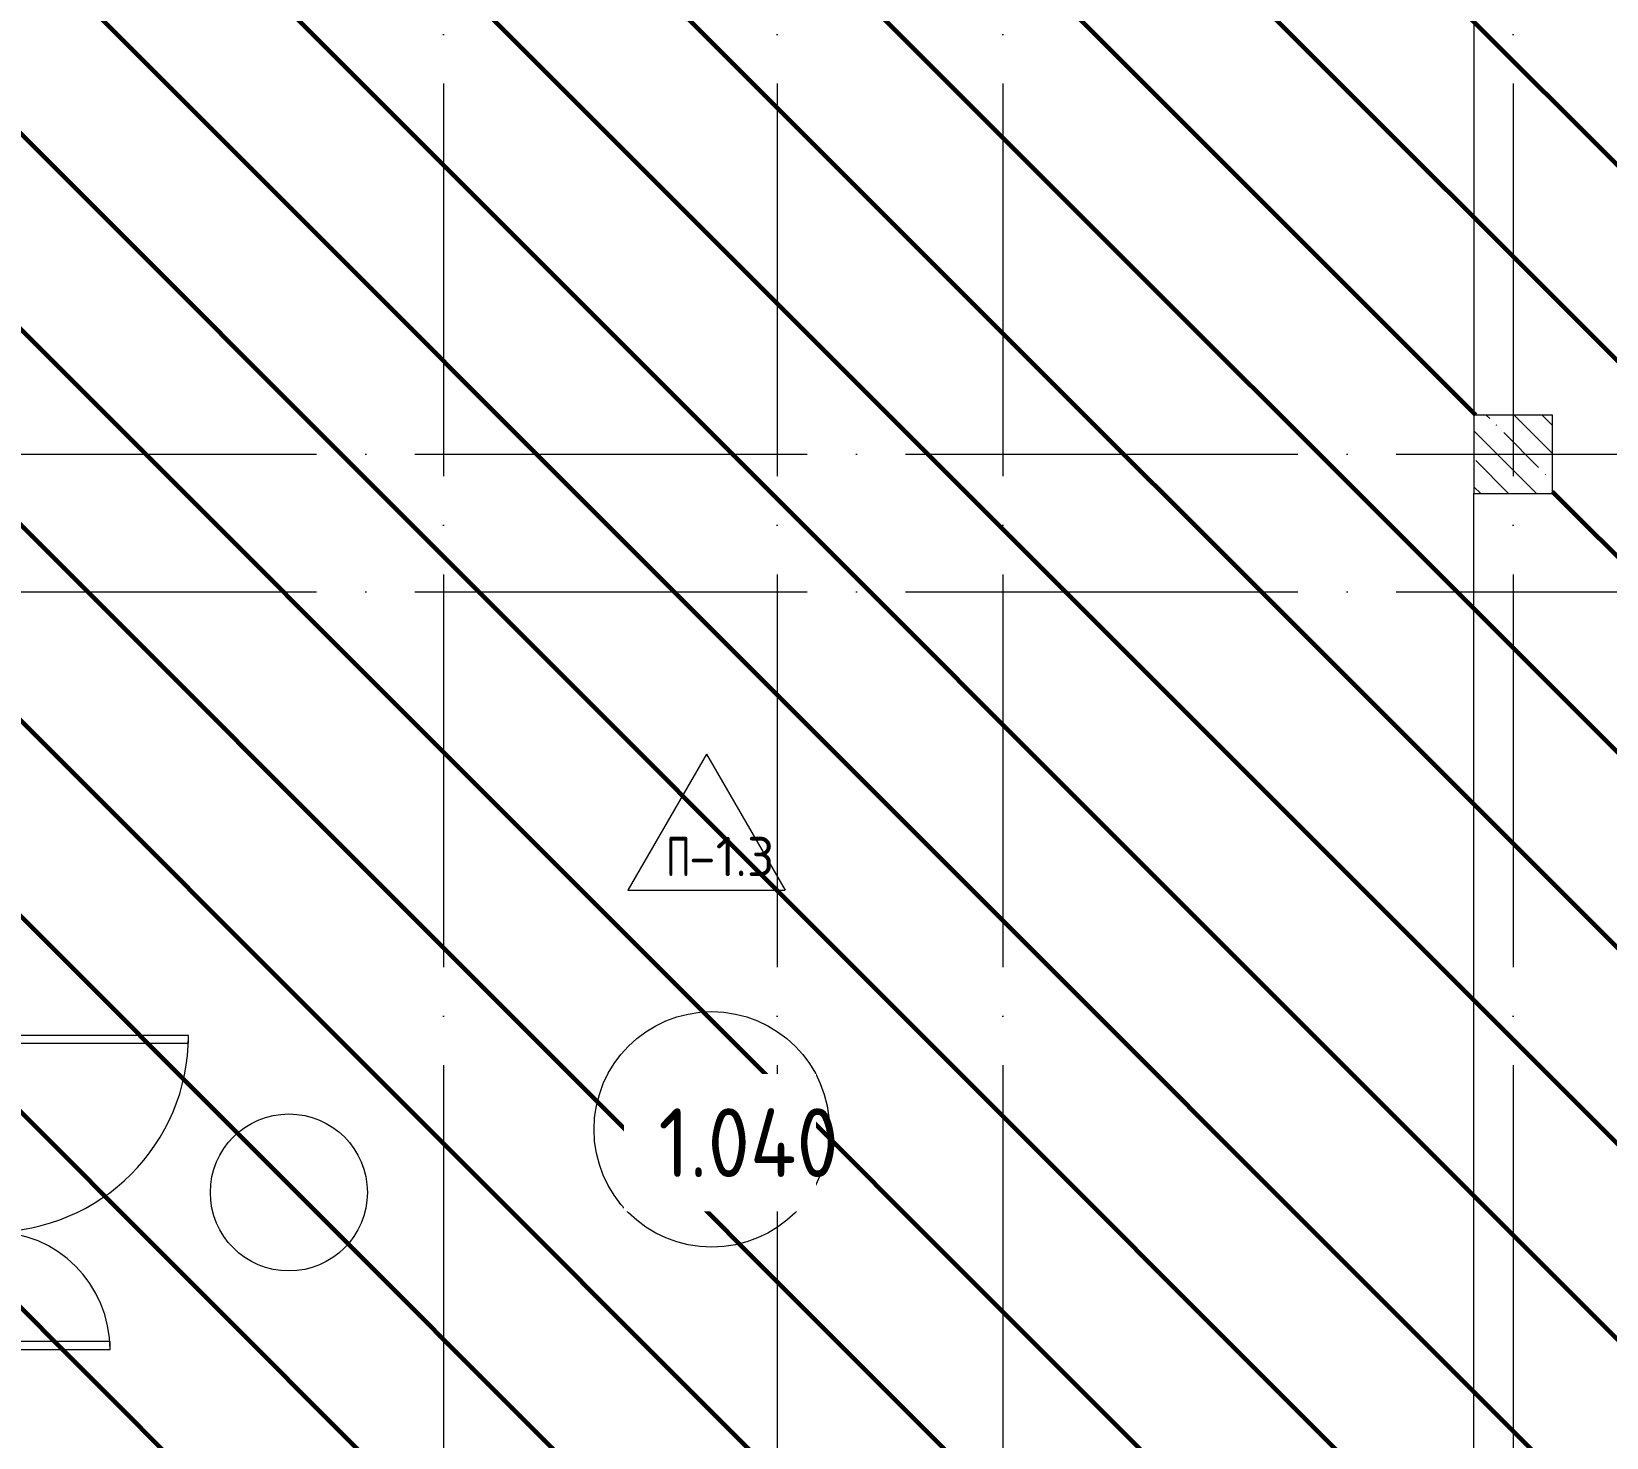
# Model space of a CAD drawing. Header units: millimetres. Extents: x -68946 to 288321, y -402657 to 324925.
# Drawn here: x 90288 to 98313, y 46667 to 53829 of the extents above; entities that cross this region are included whole.
import ezdxf

# ---------------------------------------------------------------- set-up
doc = ezdxf.new("R2010")
doc.units = ezdxf.units.MM
doc.linetypes.add('ADSK_Линия сетки', pattern=[2500, 2000, -250, 0, -250])
for name, color, linetype, lineweight in [('3.4) ПТ-2.16    4 вып', 114, 'Continuous', 60), ('A-AREA-____-IDEN', 250, 'Continuous', 9), ('A-DOOR-____-IDEN', 31, 'Continuous', 9), ('A-DOOR-____-MCUT', 250, 'Continuous', 5), ('A-DOOR-____-OTLN', 250, 'Continuous', 5), ('A-DOOR-FRAM-MCUT', 31, 'Continuous', 5), ('A-DOOR-FRAM-OTLN', 31, 'Continuous', 5), ('A-FLOR-____-IDEN', 11, 'Continuous', 9), ('A-FLOR-____-OTLN', 192, 'Continuous', 9), ('S-COLS-____-MCUT', 250, 'Continuous', 25), ('S-COLS-____-OTLN', 250, 'Continuous', 9), ('S-GRID-____-OTLN', 250, 'Continuous', 9)]:
    doc.layers.add(name, color=color, linetype=linetype, lineweight=lineweight)
doc.styles.add('ISOCPEUR_1', font='isocpeur.ttf', dxfattribs={"width": 0.9, "height": 250})
doc.styles.add('ISOCPEUR_2', font='isocpeur.ttf', dxfattribs={"height": 160})

# ---------------------------------------------------------------- blocks, each defined once
blk = doc.blocks.new('Дверь_СКБ_2Ст_Внутренняя1 - Н_ВВ-6_1700x2100h_Обеденный зал-42039571-АР1_Маркировочный план 1 этажа С2и3')
at = {"layer": 'A-DOOR-____-OTLN'}
h = blk.add_hatch(dxfattribs=at)
h.set_pattern_fill('FP_46', color=256, style=0, pattern_type=2)
h.set_pattern_definition([(135, (1451.41, 164.685), (-14.14214, -14.14214), []), (225, (1451.41, 164.685), (14.14214, -14.14214), [])])
h.paths.add_polyline_path([(862.5, -100), (862.5, 100), (837.5, 100), (837.5, -100)])
at = {"layer": 'A-DOOR-FRAM-OTLN'}
h = blk.add_hatch(dxfattribs=at)
h.set_pattern_fill('FP_47', color=256, style=0, pattern_type=2)
h.set_pattern_definition([(45, (-671.384, 164.685), (-14.1421, 14.1421), []), (135, (-671.384, 164.685), (-14.1421, -14.1421), [])])
h.paths.add_polyline_path([(-812.5, -100), (-812.5, 100), (-837.5, 100), (-837.5, -100)])
at = {"layer": 'A-DOOR-____-MCUT'}
for p, q in [((-787.5, 1100), (-787.5, 100)), ((-747.5, 1100), (-787.5, 1100)), ((-747.5, 100), (-747.5, 1100)), ((812.5, 700), (772.5, 700)), ((772.5, 700), (772.5, 100)), ((812.5, 100), (812.5, 700)), ((-787.5, 100), (-747.5, 100)), ((772.5, 100), (812.5, 100))]:
    blk.add_line(p, q, dxfattribs=at)
at = {"layer": 'A-DOOR-____-OTLN'}
for centre, radius, start, end in [((-787.5, 100), 1000, 0, 90), ((812.5, 100), 600, 90, 180)]:
    blk.add_arc(centre, radius, start, end, dxfattribs=at)
at = {"layer": 'A-DOOR-FRAM-MCUT'}
for p, q in [((-797.5, 108), (-867.5, 108)), ((-867.5, 108), (-867.5, 100)), ((-867.5, 100), (-797.5, 100)), ((-812.5, 100), (-837.5, 100)), ((-837.5, 100), (-837.5, -100)), ((-787.5, 100), (-812.5, 100)), ((-812.5, 100), (-812.5, 20)), ((-812.5, -100), (-812.5, 100)), ((-797.5, 100), (-812.5, 100)), ((-812.5, 100), (-812.5, 99)), ((-812.5, 99), (-797.5, 99)), ((-797.5, 100), (-797.5, 108)), ((-797.5, 99), (-797.5, 100)), ((-787.5, 60), (-787.5, 100)), ((812.5, 100), (812.5, 60)), ((837.5, 100), (812.5, 100)), ((892.5, 108), (822.5, 108)), ((822.5, 108), (822.5, 100)), ((837.5, 100), (822.5, 100)), ((822.5, 100), (822.5, 99)), ((822.5, 100), (892.5, 100)), ((822.5, 99), (837.5, 99)), ((837.5, 20), (837.5, 100)), ((862.5, 100), (837.5, 100)), ((837.5, 100), (837.5, -100)), ((837.5, 99), (837.5, 100)), ((862.5, -100), (862.5, 100)), ((892.5, 100), (892.5, 108)), ((-812.5, 20), (-777.5, 20)), ((-797.5, 20), (-812.5, 20)), ((-812.5, 20), (-812.5, -100)), ((-797.5, -100), (-797.5, 20)), ((-777.5, 60), (-787.5, 60)), ((-777.5, 20), (-777.5, 60)), ((812.5, 60), (802.5, 60)), ((802.5, 60), (802.5, 20)), ((802.5, 20), (837.5, 20)), ((837.5, 20), (822.5, 20)), ((822.5, 20), (822.5, -100)), ((837.5, -100), (837.5, 20)), ((-797.5, -100), (-867.5, -100)), ((-867.5, -100), (-867.5, -108)), ((-867.5, -108), (-797.5, -108)), ((-837.5, -100), (-812.5, -100)), ((-812.5, -100), (-797.5, -100)), ((-797.5, -108), (-797.5, -100)), ((822.5, -100), (837.5, -100)), ((892.5, -100), (822.5, -100)), ((822.5, -100), (822.5, -108)), ((822.5, -108), (892.5, -108)), ((837.5, -100), (862.5, -100)), ((892.5, -108), (892.5, -100))]:
    blk.add_line(p, q, dxfattribs=at)
blk = doc.blocks.new('AAR_СКБ_Марка_Помещения_мал - Номер-28977439-АР1_Маркировочный план 1 этажа С2и3')
at = {"layer": 'A-AREA-____-IDEN'}
blk.add_circle((-0.028, 0), 3, dxfattribs=at)
blk = doc.blocks.new('AAR_СКБ_Марка_Перекрытия - Марка пола-17325028-АР1_Маркировочный план 1 этажа С2и3')
at = {"layer": 'A-FLOR-____-IDEN'}
for p, q in [((0, 6.932), (-4.002, 0)), ((0, 6.932), (4.002, 0)), ((-4.002, 0), (4.002, 0))]:
    blk.add_line(p, q, dxfattribs=at)
blk = doc.blocks.new('ADSK_Марка_Дверь - Типоразмер_ADSK_Марка-30565456-АР1_Маркировочный план 1 этажа С2и3')
at = {"layer": 'A-DOOR-____-IDEN'}
blk.add_circle((0, 0), 4, dxfattribs=at)

msp = doc.modelspace()

# ---------------------------------------------------------------- hatches: boundary and pattern name
at = {"layer": '3.4) ПТ-2.16    4 вып'}
h = msp.add_hatch(dxfattribs=at)
h.set_pattern_fill('ANSI31', color=256, scale=222, angle=90)
h.paths.add_polyline_path([(105437.8919, 58775), (100137.8919, 58775), (100137.8919, 58275), (99637.8919, 58275), (99637.8919, 58775), (94337.8919, 58775), (94337.8919, 58275), (94037.9138, 58275), (94037.9138, 57375), (91337.8919, 57375), (91337.8919, 56475), (90087.8919, 56475), (90087.8919, 40174.9994), (105437.8919, 40174.9994), (105437.8919, 48044.9994), (108107.9138, 48044.9994), (108107.9138, 49287.2007), (105437.8919, 49287.2007)])
h.paths.add_polyline_path([(97637.8919, 51874.9994), (98037.8919, 51874.9994), (98037.8919, 51474.9994), (97637.8919, 51474.9994)], flags=16)
h.paths.add_polyline_path([(97637.8919, 45724.9994), (98037.8919, 45724.9994), (98037.8919, 45324.9994), (97637.8919, 45324.9994)], flags=16)
at = {"layer": 'S-COLS-____-OTLN', "lineweight": 5, "true_color": 0x000000}
h = msp.add_hatch(dxfattribs=at)
h.set_pattern_fill('FP_1', color=18, style=0, pattern_type=2)
h.set_pattern_definition([(135, (12287.91, -0.0006), (-142.5612, -142.5612), []), (135, (12430.48, -0.0006), (-142.5612, -142.5612), [252.016, -50.403, 3.353, -47.05])])
h.paths.add_polyline_path([(97637.8919, 51474.9994), (98037.8919, 51474.9994), (98037.8919, 51874.9994), (97637.8919, 51874.9994)])

# ---------------------------------------------------------------- linework, layer by layer
at = {"layer": 'A-FLOR-____-OTLN', "color": 18, "lineweight": 5, "true_color": 0x000000}
for p, q in [((97637.8919, 58975), (97637.8919, 51874.9994)), ((97637.8919, 45724.9994), (97637.8919, 51474.9994))]:
    msp.add_line(p, q, dxfattribs=at)
at = {"layer": 'S-COLS-____-MCUT', "color": 18, "lineweight": 5, "true_color": 0x000000}
for p, q in [((98037.8919, 51874.9994), (97637.8919, 51874.9994)), ((97637.8919, 51874.9994), (97637.8919, 51474.9994)), ((98037.8919, 51474.9994), (98037.8919, 51874.9994)), ((97637.8919, 51474.9994), (98037.8919, 51474.9994))]:
    msp.add_line(p, q, dxfattribs=at)
at = {"layer": 'S-GRID-____-OTLN', "color": 18, "linetype": 'ADSK_Линия сетки', "true_color": 0x000000}
for p, q in [((92387.9138, 61063.6538), (92387.9138, -2919.5356)), ((94087.9138, 61063.6538), (94087.9138, -2919.5356)), ((95237.9138, 61063.6538), (95237.9138, -2919.5356)), ((97837.9138, 61063.6538), (97837.9138, -2919.5356)), ((77240.3519, 51675), (168626.8279, 51675)), ((77240.3519, 50975), (168626.8279, 50975))]:
    msp.add_line(p, q, dxfattribs=at)

# ---------------------------------------------------------------- block references
at = {"layer": 'A-AREA-____-IDEN', "color": 18, "true_color": 0x000000, "xscale": 200, "yscale": 200, "zscale": 99.99999999999993}
msp.add_blockref('AAR_СКБ_Марка_Помещения_мал - Номер-28977439-АР1_Маркировочный план 1 этажа С2и3', (93759.8808, 48236.0674), dxfattribs=at)
at = {"layer": 'A-DOOR-____-IDEN', "color": 18, "true_color": 0x000000, "xscale": 99.99999999999993, "yscale": 99.99999999999993, "zscale": 99.99999999999993}
msp.add_blockref('ADSK_Марка_Дверь - Типоразмер_ADSK_Марка-30565456-АР1_Маркировочный план 1 этажа С2и3', (91599.2226, 47914.9994), dxfattribs=at)
at = {"layer": 'A-DOOR-____-OTLN', "color": 18, "true_color": 0x000000, "rotation": 269.9999999999999}
msp.add_blockref('Дверь_СКБ_2Ст_Внутренняя1 - Н_ВВ-6_1700x2100h_Обеденный зал-42039571-АР1_Маркировочный план 1 этажа С2и3', (89987.8919, 47927.4994), dxfattribs=at)
at = {"layer": 'A-FLOR-____-IDEN', "color": 18, "true_color": 0x000000, "xscale": 99.99999999999993, "yscale": 99.99999999999993, "zscale": 99.99999999999993}
msp.add_blockref('AAR_СКБ_Марка_Перекрытия - Марка пола-17325028-АР1_Маркировочный план 1 этажа С2и3', (93727.2976, 49455.0115), dxfattribs=at)

# ---------------------------------------------------------------- texts
at = {"layer": 'A-FLOR-____-IDEN', "color": 18, "true_color": 0x000000, "char_height": 200, "attachment_point": 1, "style": 'ISOCPEUR_2'}
for s, insert, width in [('\\fISOCPEUR|b0|i0|c204|p34|;\\W.7;П', (93522.0627, 49726.3973), 140.295312), ('-1.3', (93637.8179, 49726.3973), 381.60325)]:
    msp.add_mtext(s, dxfattribs=dict(at, insert=insert, width=width))

# ---------------------------------------------------------------- next in the draw order: texts
at = {"layer": 'A-AREA-____-IDEN', "color": 18, "true_color": 0x000000, "insert": (93482.3805, 48343.5529), "char_height": 350, "width": 628.523, "attachment_point": 1, "style": 'ISOCPEUR_1', "bg_fill": 3, "box_fill_scale": 1.5, "bg_fill_color": 256, "bg_fill_transparency": 0}
msp.add_mtext('1.040', dxfattribs=at)

doc.saveas('drawing.dxf')
